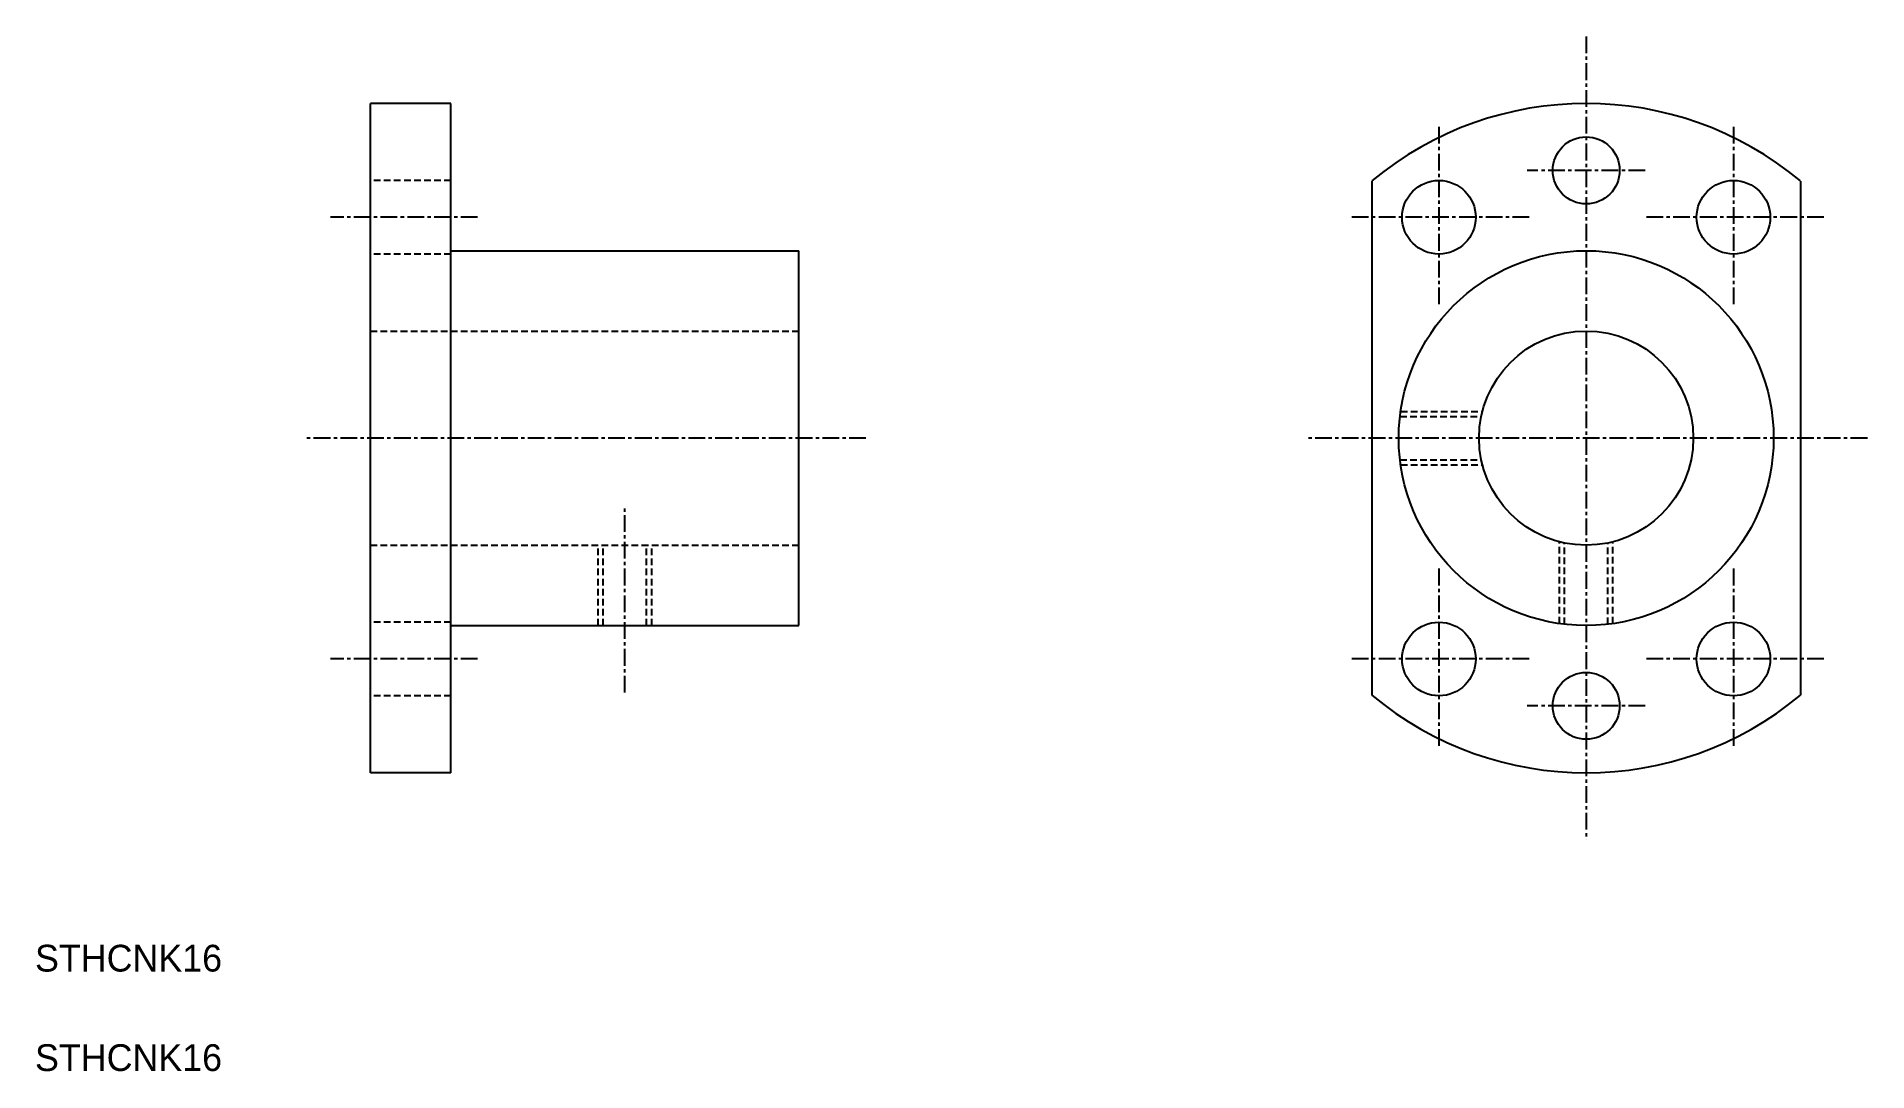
# Model space of a CAD drawing. Extents: x 35 to 172, y 54 to 131.
import ezdxf

# ---------------------------------------------------------------- set-up
doc = ezdxf.new("R2010")
doc.units = 0
doc.linetypes.add('CENTER', pattern=[2, 1.25, -0.25, 0.25, -0.25])
doc.linetypes.add('DASHED', pattern=[0.75, 0.5, -0.25])
doc.layers.get('0').update_dxf_attribs({"linetype": 'CONTINUOUS'})
doc.layers.add('CENTER', color=1, linetype='CENTER')

msp = doc.modelspace()

# ---------------------------------------------------------------- linework, layer by layer
at = {"color": 7, "linetype": 'CONTINUOUS'}
for p, q in [((60.28, 76.33), (60.28, 126.33)), ((66.28, 126.33), (60.28, 126.33)), ((66.28, 76.33), (66.28, 126.33)), ((135.08, 120.53), (135.08, 82.12)), ((167.08, 120.53), (167.08, 82.12)), ((66.28, 115.33), (92.28, 115.33)), ((92.28, 87.33), (92.28, 115.33)), ((66.28, 87.33), (92.28, 87.33)), ((66.28, 76.33), (60.28, 76.33))]:
    msp.add_line(p, q, dxfattribs=at)
at = {"color": 3, "linetype": 'DASHED'}
for p, q in [((66.28, 120.58), (60.28, 120.58)), ((66.28, 115.08), (60.28, 115.08)), ((60.28, 109.33), (92.28, 109.33)), ((137.18, 102.95), (143.25, 102.95)), ((137.23, 103.33), (143.34, 103.33)), ((137.18, 99.7), (143.25, 99.7)), ((137.23, 99.33), (143.34, 99.33)), ((60.28, 93.33), (92.28, 93.33)), ((77.28, 87.33), (77.28, 93.33)), ((77.66, 87.33), (77.66, 93.33)), ((80.9, 87.33), (80.9, 93.33)), ((81.28, 87.33), (81.28, 93.33)), ((149.08, 87.47), (149.08, 93.58)), ((149.46, 87.42), (149.46, 93.49)), ((152.7, 87.42), (152.7, 93.49)), ((153.08, 87.47), (153.08, 93.58)), ((66.28, 87.58), (60.28, 87.58)), ((66.28, 82.08), (60.28, 82.08))]:
    msp.add_line(p, q, dxfattribs=at)
at = {"color": 7, "linetype": 'CONTINUOUS'}
for centre, radius in [((151.08, 121.33), 2.5), ((140.08, 117.83), 2.75), ((162.08, 117.83), 2.75), ((151.08, 101.33), 14), ((151.08, 101.33), 8), ((140.08, 84.83), 2.75), ((162.08, 84.83), 2.75), ((151.08, 81.33), 2.5)]:
    msp.add_circle(centre, radius, dxfattribs=at)
for start, end in [(50.2082, 129.7918), (230.2082, 309.7918)]:
    msp.add_arc((151.08, 101.33), 25, start, end, dxfattribs=at)
at = {"layer": 'CENTER', "color": 1, "linetype": 'CENTER'}
for p, q in [((151.08, 131.33), (151.08, 71.33)), ((140.08, 124.58), (140.08, 111.08)), ((162.08, 124.58), (162.08, 111.08)), ((155.48, 121.33), (146.68, 121.33)), ((68.28, 117.83), (57.28, 117.83)), ((146.83, 117.83), (133.33, 117.83)), ((168.83, 117.83), (155.33, 117.83)), ((97.28, 101.33), (55.28, 101.33)), ((172.08, 101.33), (130.08, 101.33)), ((79.28, 82.33), (79.28, 96.33)), ((140.08, 91.58), (140.08, 78.08)), ((162.08, 91.58), (162.08, 78.08)), ((68.28, 84.83), (57.28, 84.83)), ((146.83, 84.83), (133.33, 84.83)), ((168.83, 84.83), (155.33, 84.83)), ((155.48, 81.33), (146.68, 81.33))]:
    msp.add_line(p, q, dxfattribs=at)

# ---------------------------------------------------------------- texts
at = {"color": 7, "linetype": 'CONTINUOUS'}
for p in [(35.22, 61.48), (35.22, 54.05)]:
    msp.add_text('STHCNK16', height=2, dxfattribs=at).set_placement(p)

doc.saveas('drawing.dxf')
